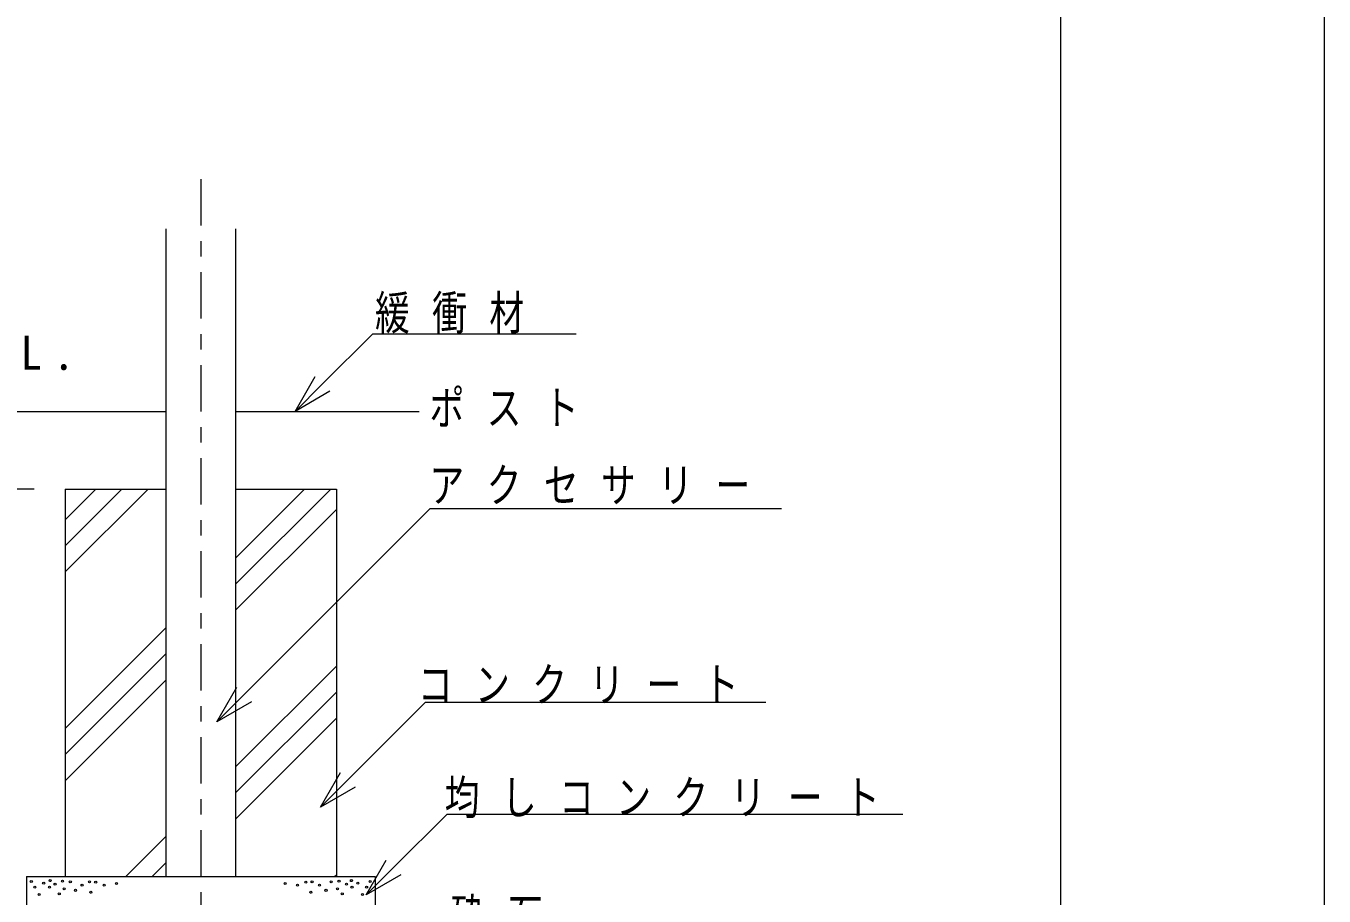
# Model space of a CAD drawing. Units: millimetres on the paper. Extents: x 0 to 420, y -594 to 297.
# Drawn here: x 336.2 to 420, y -447.3 to -391.2 of the extents above; entities that cross this region are included whole.
import ezdxf

# ---------------------------------------------------------------- set-up
doc = ezdxf.new("R2010")
doc.units = ezdxf.units.MM
doc.linetypes.add('USER2', pattern=[6, 3, -1, 1, -1])
for name, color, linetype, lineweight in [('0_2', 7, 'Continuous', 13), ('2D_DIMENSION', 7, 'Continuous', 13), ('3D_GLINE', 7, 'Continuous', 13), ('FMT', 7, 'Continuous', 13), ('FOOTING_C', 7, 'USER2', 13), ('HAT', 7, 'Continuous', 13), ('TEXT', 7, 'Continuous', 13)]:
    doc.layers.add(name, color=color, linetype=linetype, lineweight=lineweight)
doc.styles.add('ＭＳ ゴシック', font='')
doc.styles.get('ＭＳ ゴシック').set_extended_font_data('MS Gothic')

msp = doc.modelspace()

# ---------------------------------------------------------------- linework, layer by layer
at = {"layer": '0_2'}
for p, q in [((345.268, -404.272), (345.268, -446.078)), ((349.768, -404.272), (349.768, -446.078)), ((338.768, -421.078), (345.268, -421.078)), ((338.768, -421.078), (338.768, -446.078)), ((349.768, -421.078), (356.268, -421.078)), ((350.693, -421.078), (356.268, -421.078)), ((356.268, -421.078), (356.268, -446.078)), ((336.268, -446.078), (358.768, -446.078)), ((336.268, -446.078), (336.268, -456.078)), ((358.768, -446.078), (358.768, -456.078))]:
    msp.add_line(p, q, dxfattribs=at)
msp.add_lwpolyline([(0, -297), (420, -297), (420, -594), (0, -594)], close=True, dxfattribs=at)
at = {"layer": '2D_DIMENSION'}
msp.add_line((336.768, -421.078), (313.61, -421.078), dxfattribs=at)
at = {"layer": '3D_GLINE'}
for p, q in [((333.382, -416.078), (345.268, -416.078)), ((349.768, -416.078), (361.609, -416.078))]:
    msp.add_line(p, q, dxfattribs=at)
at = {"layer": 'FMT'}
msp.add_line((403, -317), (403, -574), dxfattribs=at)
at = {"layer": 'FOOTING_C'}
msp.add_line((347.518, -401.078), (347.518, -458.578), dxfattribs=at)
at = {"layer": 'HAT'}
for p, q in [((338.768, -423.056), (340.746, -421.078)), ((338.768, -424.74), (342.43, -421.078)), ((338.768, -426.423), (344.114, -421.078)), ((349.768, -425.526), (354.217, -421.078)), ((349.768, -427.21), (355.9, -421.078)), ((349.768, -428.894), (356.268, -422.394)), ((338.768, -436.526), (345.268, -430.026)), ((338.768, -438.21), (345.268, -431.71)), ((349.768, -438.996), (356.268, -432.496)), ((338.768, -439.894), (345.268, -433.394)), ((349.768, -440.68), (356.268, -434.18)), ((349.768, -442.364), (356.268, -435.864)), ((342.687, -446.078), (345.268, -443.496)), ((344.371, -446.078), (345.268, -445.18)), ((356.157, -446.078), (356.268, -445.967))]:
    msp.add_line(p, q, dxfattribs=at)
for centre in [(336.584, -446.4), (337.381, -446.504), (337.801, -446.337), (338.597, -446.379), (339.101, -446.421), (340.338, -446.421), (340.736, -446.442), (354.3, -446.442), (354.698, -446.421), (355.936, -446.421), (356.439, -446.379), (357.236, -446.337), (357.655, -446.504), (358.452, -446.4), (336.815, -446.756), (337.088, -447.238), (337.759, -446.756), (338.115, -446.567), (338.388, -447.196), (338.702, -446.861), (339.436, -446.966), (339.856, -446.63), (340.422, -447.091), (341.282, -446.63), (342.079, -446.525), (352.958, -446.525), (353.755, -446.63), (354.614, -447.091), (355.181, -446.63), (355.6, -446.966), (356.334, -446.861), (356.649, -447.196), (356.921, -446.567), (357.278, -446.756), (357.949, -447.238), (358.221, -446.756)]:
    msp.add_circle(centre, 0.0663, dxfattribs=at)
at = {"layer": 'TEXT'}
for p, q in [((355.376, -414.292), (358.613, -411.056)), ((358.613, -411.056), (371.74, -411.056)), ((353.608, -416.06), (354.903, -413.818)), ((353.608, -416.06), (355.376, -414.292)), ((355.85, -414.766), (353.608, -416.06)), ((350.322, -434.322), (362.319, -422.33)), ((362.319, -422.33), (384.982, -422.33)), ((348.554, -436.089), (349.848, -433.848)), ((348.554, -436.089), (350.322, -434.322)), ((350.796, -434.796), (348.554, -436.089)), ((357.007, -439.833), (362.017, -434.825)), ((362.017, -434.825), (383.973, -434.825)), ((355.239, -441.6), (356.534, -439.359)), ((355.239, -441.6), (357.007, -439.833)), ((357.481, -440.307), (355.239, -441.6)), ((359.963, -445.495), (363.409, -442.05)), ((363.409, -442.05), (392.826, -442.05)), ((358.195, -447.263), (359.49, -445.021)), ((358.195, -447.263), (359.963, -445.495)), ((360.437, -445.969), (358.195, -447.263))]:
    msp.add_line(p, q, dxfattribs=at)

# ---------------------------------------------------------------- texts
at = {"layer": 'TEXT', "char_height": 2.199, "attachment_point": 7, "style": 'ＭＳ ゴシック'}
for s, insert in [('\\T1.64;\\W0.75;緩衝材', (358.76, -411.044)), ('\\T1.48;\\W0.95;G.L.', (331.657, -413.415)), ('\\T1.64;\\W0.75;ポスト', (362.274, -417.053)), ('\\T1.64;\\W0.75;アクセサリー', (362.274, -422.053)), ('\\T1.64;\\W0.75;コンクリート', (361.526, -434.911)), ('\\T1.64;\\W0.75;均しコンクリート', (363.255, -442.31)), ('\\T1.64;\\W0.75;砕石', (363.655, -449.934))]:
    msp.add_mtext(s, dxfattribs=dict(at, insert=insert))

doc.saveas('drawing.dxf')
